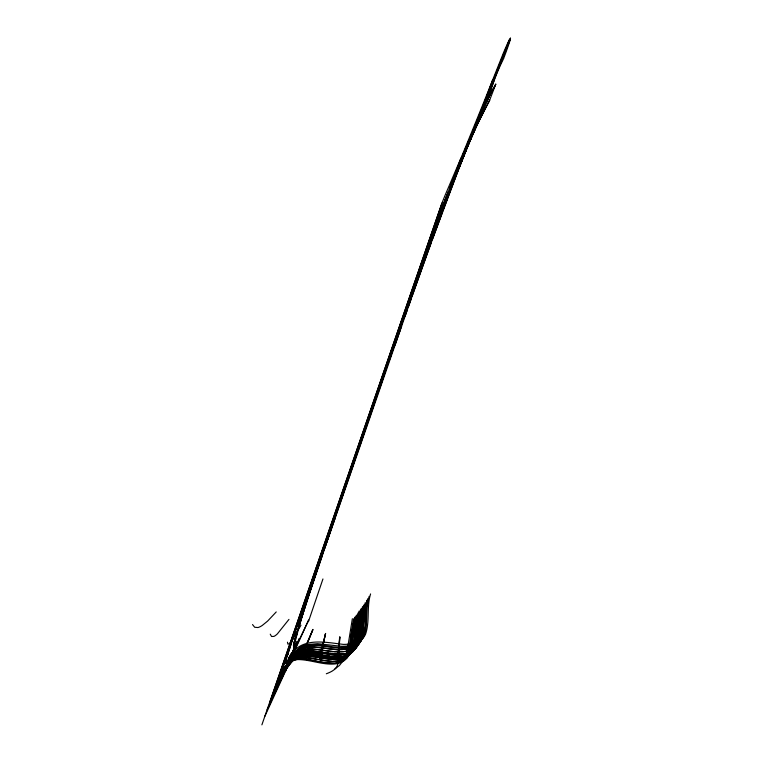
<?xml version="1.0" encoding="UTF-8"?>
<svg xmlns="http://www.w3.org/2000/svg" width="763" height="763" viewBox="0 0 763 763"><rect width="100%" height="100%" fill="white"/><g stroke="black" fill="none" stroke-linecap="round" stroke-linejoin="round"><path stroke-width="1.14" d="M363.503 626.003L362.415 637.143A35.871 25.217 20.5 0 1 361.576 639.747A25.351 17.816 21 0 1 359.945 642.58C356.836 648.207 350.579 651.049 344.371 651.535M297.646 632.25L294.899 639.671L295.92 637.42A107.993 5.026 -68.4 0 1 297.122 633.061L301.118 619.518A268.318 11.931 -68.7 0 1 308.777 595.588A486.126 19.237 -69 0 1 319.754 562.903L329.807 533.566M363.455 625.927L364.399 614.091L366.288 602.78M358.419 636.237L359.688 622.017L362.454 606.795M358.41 636.371L357.513 643.486L355.806 647.94A32.485 22.985 20.5 0 1 355.243 648.779L354.099 650.152A15.298 10.854 21.5 0 1 353.155 650.973L346.879 654.015L338.457 655.093M354.995 630.019C354.404 643.371 353.135 662.227 334.585 659.499M352.296 630.047C349.12 640.052 352.926 653.805 343.674 660.939C327.699 668.626 310.226 655.465 293.841 660.195A15.317 11.302 20 0 0 291.018 661.712L294.041 660.129A13.19 9.719 19.9 0 1 295.825 659.594L296.111 659.537A24.092 17.854 20.4 0 1 303.216 659.175L304.094 659.242A53.029 40.019 21.1 0 1 308.548 659.795L310.331 660.071M350.789 640.205L349.397 651.268A52.313 37.521 19.2 0 1 349.177 652.384L346.965 657.83L343.188 661.159M350.866 639.661L353.822 621.063M339.649 637.343L337.847 655.798A92.8 9.27 -74.3 0 0 338.305 659.814L339.535 661.349L341.576 660.329M353.326 632.126L351.238 649.189L349.263 654.654A57.32 40.887 18.9 0 1 348.596 655.846L347.947 656.829A14.707 10.529 21.3 0 1 344.065 659.661C331.857 664.172 319.087 658.65 306.697 657.763A36.614 27.287 20.8 0 0 303.121 657.582L301.375 657.639A18.827 13.877 20.3 0 0 299.678 657.811L295.262 659.089A19.8 14.602 20.3 0 0 290.007 663.181L288.815 665.222L294.146 659.604A14.497 10.663 20.1 0 1 298.858 657.906L308.338 657.944L320.622 659.881M355.11 629.275L357.771 614.377M356.426 615.073L352.258 639.938A174.469 117.521 30 0 0 351.924 643.381L351.6 646.881A42.442 30.329 19.8 0 1 349.158 655.121M452.745 180.24L460.928 158.16M353.651 629.942L353.813 628.855M352.353 629.485L354.738 617.2M353.975 627.768L356.149 616.256M337.99 662.036C338.143 668.712 331.752 671.736 326.326 673.777M370.589 593.929C366.421 607.176 370.065 621.673 365.41 634.625A28.317 19.762 20.9 0 1 359.154 640.872L355.358 642.599A32.561 22.69 20.8 0 1 351.114 643.724L346.679 644.287A37.196 25.847 20.6 0 1 343.216 644.373C323.283 642.074 299.983 636.466 288.357 658.555M503.637 58.436L505.211 54.345A36.223 2.136 -69.7 0 0 506.403 51.083A42.986 2.547 -69.7 0 0 507.548 47.878L508.892 44.016A9.07 0.525 -69.7 0 0 510.399 38.989L510.476 38.331A12.113 0.706 -69.7 0 0 510.457 38.179M283.521 673.29L283.912 672.546A14.888 0.687 -68.1 0 0 284.217 671.888L290.97 656.819L289.167 661.435A11.359 0.515 -68.1 0 1 288.986 661.817L288.567 662.599M369.178 596.332C364.952 609.542 368.51 624.029 363.789 636.933A26.791 18.751 21 0 1 357.437 643.056L348.166 645.88A38.579 26.858 20.5 0 1 341.271 646.28L317.57 643.676L306.097 644.668L301.318 646.614L297.322 649.447L287.498 661.054M367.976 599.985C362.415 615.646 372.849 644.687 348.3 646.986C335.701 648.951 323.369 644.039 310.789 644.706C299.83 644.973 292.954 654.492 287.031 662.437M278.19 684.411L278.342 683.886M367.776 598.726C361.424 614.463 372.516 643.667 348.872 647.491C336.349 650.105 323.941 645.002 311.418 645.527C300.012 645.212 292.754 655.045 286.764 663.285M365.162 602.808L362.215 621.082A161.708 107.097 29.1 0 0 361.948 624.63C362.53 634.32 361.452 647.94 348.968 648.722M366.726 600.51L363.837 619.003A165.609 109.176 29.2 0 0 363.608 622.608C363.074 629.733 364.218 638.316 358.772 643.924A23.138 16.271 21.1 0 1 355.796 646.213L351.066 648.178L343.865 649.523M364.743 604.964L362.444 619.213L360.765 639.165A37.645 26.533 20.3 0 1 359.268 643.285M352.363 618.717L347.089 651.23A46.142 33.095 19.4 0 1 346.803 652.603L345.105 656.79L341.719 659.947L341.032 661.74A13.925 1.383 -74.8 0 0 341.08 660.624L340.365 659.947L337.751 663.543A57.502 5.475 -75 0 0 337.742 660.787L339.85 636.79L338.505 658.631A29.089 2.814 -74.9 0 1 338.638 660.729L341.261 657.296L341.814 658.65A15.031 1.497 -74.8 0 1 341.719 659.947M360.842 609.027C353.86 625.078 365.162 659.213 336.893 656.628M360.479 610.791L357.58 627.987A279.048 178.981 33.2 0 0 356.893 635.369L355.234 647.758A21.631 15.355 21.1 0 1 354.185 650.009A18.207 12.933 21.3 0 1 350.198 653.738L342.473 656.161L331.171 656.399M363.207 607.1C356.865 620.185 365.849 640.891 353.193 650.639A26.438 18.665 20.9 0 1 351.228 651.716A26.171 18.484 20.9 0 1 348.062 652.918L345.143 653.595A33.534 23.605 20.7 0 1 339.974 654.12L330.093 653.49M363.627 605.097L360.613 623.123A194.536 127.774 30.3 0 0 360.327 626.623L359.068 642.036A40.239 28.469 20.2 0 1 358.181 644.84L358.047 645.164A23.758 16.796 21.1 0 1 351.409 651.602L346.593 653.3L339.964 654.101M362.043 608.693L356.855 645.841A19.58 13.868 21.2 0 1 356.464 646.776L354.061 650.066L350.77 652.47M359.573 612.069C353.631 625.307 360.641 644.058 349.177 654.559C335.539 661.616 320.126 654.54 305.801 654.168M293.908 643.657L293.536 648.636A139.019 6.533 -68.4 0 0 295.31 646.318L296.359 644.153A14.926 0.677 -68.1 0 0 296.483 643.571L296.445 643.114M353.631 619.031L348.433 651.659L345.897 658.355M358.085 612.908L355.329 627.672L353.135 646.051A56.853 40.582 19 0 1 352.43 649.494L352.077 650.601M358.648 612.813L353.412 648.788A24.883 17.711 20.8 0 1 351.018 653.176C344.914 661.655 332.439 659.594 323.56 658.364M359.011 611.153L356.579 624.439L353.689 647.844M354.042 620.138L354.509 618.106M293.993 643.314L294.642 640.653M294.442 641.416A132.276 6.114 -68.4 0 0 293.44 645.918A158.57 7.296 -68.5 0 1 294.671 640.529L295.395 637.773M304.294 648.941L303.197 653.166A56.367 0.858 -69.5 0 1 304.199 650.801L312.935 629.408L303.788 650.372C305.324 646.461 303.397 652.06 304.542 649.761A91.198 1.459 -69.6 0 0 306.02 646.499L307.479 643.018M484.753 101.679L492.497 80.249M294.823 639.957L295.138 638.745M325.4 633.986L321.194 651.526A91.76 3.977 -72 0 0 320.698 655.169L321.042 656.38L322.234 655.045M295.462 637.525L314.594 576.885M296.445 633.958L294.88 639.709M296.788 634.263L297.913 628.893M489.875 91.322L493.718 81.193L493.423 81.736M297.112 633.118L301.213 619.422A308.958 13.476 -68.8 0 1 308.805 595.607L322.577 554.691M272.792 695.742L272.944 695.246M298.438 627.138L300.708 619.68A321.566 14.03 -68.8 0 1 308.414 595.474L309.988 590.715M276.34 685.365L280.86 674.807L289.52 648.045L287.918 651.564L409.597 299.191A255.653 13.209 -69.3 0 1 418.582 273.459A192.829 10.453 -69.2 0 1 428.444 245.963L427.518 247.241L428.825 243.635M291.609 642.637L290.789 645.155A307.174 13.181 -68.7 0 0 287.718 654.692M285.476 671.497L285.801 670.591L264.837 716.314M292 641.425L296.712 627.329M296.988 626.509L297.942 623.667M308.433 621.654L322.949 578.964M299.945 617.792L297.627 624.296L298.018 623.447M326.726 541.024L324.141 548.645M327.136 539.851L331.161 528.101M304.008 605.917L295.119 632.06A287.737 12.456 -68.6 0 0 292.458 640.062L287.546 654.616L288.156 653.3A93.792 4.397 -68.3 0 0 287.022 656.962L285.715 660.52L286.478 658.86A63.777 3.014 -68.2 0 0 285.496 663.295A39.724 1.879 -68.2 0 0 286.793 662.017A87.011 4.187 -68.3 0 0 288.805 658.402A177.369 8.851 -68.4 0 0 291.752 652.68L289.883 658.059M261.89 724.85L441.415 204.608A11.14 0.715 -69.3 0 1 442.015 203.015L442.092 202.815A10.644 0.687 -69.3 0 1 442.683 201.279L444.619 196.444A15.002 0.963 -69.3 0 1 445.02 195.471L461.052 157.865A248.967 17.807 -70 0 0 466.822 143.921L476.789 119.505A419.354 31.75 -70.5 0 0 486.889 94.45L503.408 52.971A41.002 2.375 -69.6 0 1 504.839 49.585L507.614 43.3A19.838 1.154 -69.7 0 1 507.958 42.547L508.148 42.156A34.802 2.012 -69.7 0 1 509.045 40.353L509.684 39.171A25.58 1.478 -69.7 0 1 510.075 38.522L510.256 38.264A12.113 0.706 -69.7 0 1 510.39 38.15M270.655 699.919L442.044 202.92M306.106 599.804L310.417 587.31M273.049 694.874L288.395 650.515M374.175 402.883L314.833 574.501M403.837 317.036L372.811 406.545M324.714 548.349L334.9 518.802M430.151 244.227L410.313 299.745M374.318 403.255L404.037 317.608M400.241 328.471L397.37 336.741M395.015 345.134L401.662 326.087M329.959 533.118L399.869 331.237M457.008 172.314L454.109 179.896M293.402 649.628L290.903 656.008M411.391 295.348L396.045 339.335L396.359 338.724M399.965 330.875L407.184 310.245M293.278 650.849L292.82 652.174L295.281 645.116M297.017 641.483L294.299 649.227M297.293 641.521L295.319 647.186L289.902 658.011M417.475 277.97L404.447 315.024L404.752 314.432M410.799 297.026L413.584 289.082M408.167 307.441L411.162 298.924M405.067 316.254L415.568 286.354A361.796 16.91 -69.3 0 1 431.085 243.016L458.782 168.928M294.795 647.825L293.259 650.934M295.91 645.469L299.373 638.45L297.99 642.427M420.537 269.282L421.147 267.546M418.067 276.292L422.397 264.046M417.428 278.114L418.258 275.758M405.658 312.964L408.205 305.734M413.336 291.17L401.729 324.189M412.163 296.063L431.314 242.443M422.273 264.389L423.017 262.281M422.74 263.073L424.285 258.733A141.021 7.926 -69.2 0 1 429.626 243.922L430.666 241.079M418.82 275.739L423.589 262.405M274.566 691.822L272.83 695.827M284.904 670.295L284.694 670.868L284.971 670.124M284.99 670.057L285.171 669.542M285.333 669.103L285.734 667.987M285.896 667.539L284.694 670.868L285.248 669.342M481.806 111.493L486.374 102.07L494.643 79.323A16.443 0.954 -69.6 0 1 498.201 70.272M279.897 680.606L278.266 684.392M285 670.019L285.324 669.141M285.352 669.037L285.867 667.606M289.816 660.062L290.312 658.669M294.613 649.866L295.796 646.604L295.605 647.138M429.893 240.669L432.43 233.688M428.701 243.969L430.074 240.183A197.131 10.72 -69.3 0 1 431.858 235.252M424.657 259.42L433.622 234.708M289.911 659.776L290.226 658.898M290.264 658.803L290.474 658.231M290.493 658.164L290.779 657.391M294.966 648.903L293.65 651.917M295.262 648.073L294.985 648.836M432.487 239.229L442.626 211.609M278.819 680.291L285.343 666.252L280.86 674.807M432.316 234.022L436.016 223.921A105.227 6.152 -69.3 0 1 444.724 200.831L446.04 197.436M429.693 243.759L427.623 249.444A131.799 7.458 -69.2 0 0 425.735 254.689L425.334 255.805A163.911 9.042 -69.2 0 0 424.075 259.306M434.776 227.298L435.396 225.61M427.518 247.241A121.842 7.029 -69.2 0 1 437.657 219.486L452.688 180.421M431.324 239.296L432.249 236.778M430.475 241.613L431.62 238.485M438.925 220.24L435.368 229.911M433.899 232.305L435.74 227.336M432.879 235.071L434.452 230.808M435.635 227.622L438.382 220.269M440.728 215.376L442.55 210.483A192.114 10.291 -69.3 0 1 451.925 185.6L453.928 180.354M438.105 220.993L438.811 219.095M436.732 224.665L442.96 208.08A130.654 7.401 -69.2 0 1 446.555 198.618L446.317 199.048L449.588 190.788A115.385 6.619 -69.2 0 1 453.336 181.289L452.974 181.947L460.652 163.215M443.313 209.596L447.566 198.218A154.67 8.488 -69.3 0 1 458.534 169.548L466.775 148.527A24.282 1.459 -69.4 0 1 469.96 140.678M493.47 81.927L489.941 91.322M439.173 218.132L443.026 207.908A107.745 6.218 -69.3 0 1 449.769 190.397L454.634 178.065M351.972 650.734C345.172 663.114 326.898 656.743 315.958 655.856M441.863 210.979L442.273 209.892A110.311 6.352 -69.3 0 1 443.561 206.496L450.17 189.367A148.136 8.288 -69.2 0 1 451.601 185.733A169.777 9.347 -69.2 0 1 453.956 179.753L455.616 175.576M440.68 214.136L441.062 213.096M474.987 129.262A72.943 4.263 -69.3 0 1 476.513 125.933L479.469 119.753A179.191 10.1 -69.1 0 1 483.475 111.76A390.036 20.601 -68.6 0 1 489.646 100.22L495.769 84.159L494.5 86.515M445.888 197.817L446.365 196.587M447.557 193.525L447.881 192.686M448.339 191.503L446.565 196.072M446.231 196.94L447.023 194.889M451.305 183.921L452.077 181.937M449.331 188.976L451.753 182.777M457.333 171.608L458.134 169.567M452.125 181.813L452.783 180.144M458.868 168.69L460.766 163.873A146.372 8.097 -69.3 0 1 462.063 160.592L462.864 158.551A105.571 6.009 -69.3 0 1 464.009 155.69A90.873 5.227 -69.3 0 1 465.392 152.219A77.301 4.492 -69.4 0 1 466.346 149.863L466.651 149.109A57.502 3.386 -69.4 0 1 467.795 146.305A51.541 3.042 -69.4 0 1 468.844 143.759L470.752 139.248A52.084 3.071 -69.4 0 1 471.42 137.683A67.106 3.929 -69.4 0 1 472.078 136.167L473.174 133.678A93.801 5.427 -69.3 0 1 473.852 132.18L474.767 130.139M453.422 178.513L454.119 176.758A106.887 6.228 -69.3 0 1 455.196 174.04A97.263 5.703 -69.3 0 1 457.504 168.242L460.108 161.832A125.285 7.21 -69.3 0 1 461.529 158.351M459.793 165.323L430.809 242.434M458.506 168.623L459.192 166.878A82.003 4.778 -69.3 0 1 461.291 161.603L462.016 159.791A99.581 5.732 -69.3 0 1 464.152 154.517A37.292 2.241 -69.4 0 1 464.562 153.497A44.54 2.661 -69.4 0 1 465.096 152.19L465.697 150.74M509.541 39.418L472.144 132.972M312.735 629.961L308.347 640.901M455.692 175.385L456.617 173.067M454.815 177.607L456.112 174.326A165.514 9.137 -69.2 0 1 457.552 170.712L460.27 163.959A82.442 4.826 -69.3 0 1 465.401 151.503L469.026 143.005A41.145 2.461 -69.4 0 1 469.35 142.261L470.294 140.182A40.401 2.413 -69.4 0 1 470.647 139.429L470.876 138.933M460.347 163.931L463.036 157.254A52.304 3.109 -69.4 0 1 463.456 156.205L463.742 155.518A50.139 2.985 -69.4 0 1 464.152 154.498L465.068 152.266A48.622 2.899 -69.4 0 1 465.497 151.236L466.346 149.205A35.375 2.127 -69.4 0 1 468.635 143.864L469.722 141.413A112.905 6.505 -69.2 0 1 472.516 135.118L475.721 128.022A96.93 5.599 -69.3 0 1 476.989 125.285L477.256 124.722M460.9 162.538L461.453 161.165A53.391 3.176 -69.4 0 1 466.222 149.558M479.402 116.634L510.409 38.97M285.715 670.715L291.828 656.838L267.164 709.552M459.202 164.045L459.65 162.948M460.079 161.899L462.025 157.149A147.917 8.393 -69.2 0 1 464.123 152.075M461.968 157.292L466.279 146.887M464.448 151.293L465.668 148.346M465.821 147.984L470.046 137.922M466.412 146.563L470.342 137.216M470.637 136.52L472.659 131.789A98.208 5.723 -69.3 0 1 476.56 122.9L476.827 122.309A146.868 8.374 -69.2 0 1 484.486 105.895L487.223 100.354M471.668 134.107L470.266 137.416M469.894 140.85L471.019 138.227A116.586 6.686 -69.3 0 1 473.937 131.589L478.067 122.996A115.528 6.629 -69.2 0 1 478.916 121.203L479.507 119.982A160.859 9.089 -69.1 0 1 480.747 117.445L484.972 109.052M498.163 70.425L499.364 67.649A43.996 2.527 -69.6 0 1 500.786 64.521A37.244 2.136 -69.6 0 1 501.415 63.186L502.912 60.067A11.731 0.677 -69.7 0 0 503.637 58.446M479.546 116.329L481.749 111.608M303.912 606.184L303.54 606.995L305.381 601.921M300.908 614.959L300.527 615.789L317.866 565.736M309.902 590.963L382.625 379.459L382.406 379.898M314.394 575.531L314.728 574.816M312.849 580.004L313.183 579.289M315.348 574.663L322.596 553.204M311.247 584.649L311.581 583.924M309.721 589.065L310.055 588.34M291.361 658.011L308.672 620.014L269.854 701.741M477.524 124.15L489.646 100.22M319.516 560.977L319.182 561.692L352.573 465.373M315.462 569.971L317.837 564.916M315.968 570.972L316.302 570.266M333.784 520.48L335.749 515.035L335.453 515.674M338.877 505.764L339.173 505.154L337.189 510.628M342.482 495.349L342.768 494.748L340.775 500.27M348.147 478.954L350.227 473.203L349.893 473.899M346.173 484.667L346.516 483.952L344.447 489.665M351.733 468.587L353.822 462.807L353.507 463.465M484.562 105.723L467.986 142.633A135.804 7.744 -69.2 0 0 456.312 171.265M354.404 460.099L354.08 460.766L356.197 454.91M355.32 458.21L357.456 452.325L357.113 453.022M485.049 104.722L484.724 105.38M358.085 449.445L357.761 450.113L359.898 444.19M359.001 447.576L361.195 441.539L360.813 442.321M485.211 104.388L485.688 103.425M362.32 436.913L363.751 433.06L363.426 433.718M363.55 434.395L363.913 433.661L361.786 439.507M365.277 428.358L367.547 422.063L367.232 422.721M366.507 425.859L366.841 425.172L364.657 431.219M284.322 669.056L290.217 657.086M369.101 417.285L371.238 411.4L370.913 412.049M370.332 414.814L370.541 414.376L368.453 420.232M297.236 632.832L297.618 632.165M486.002 102.795L489.121 96.634M374.032 404.094L372.134 409.588M368.472 416.236L370.808 411.515M377.275 393.927L375.024 400.146L375.348 399.507M379.545 387.356L379.23 387.995L381.5 381.7M383.15 376.922L382.835 377.551L385.124 371.2M384.066 375.1L386.059 369.349M487.366 100.058L488.558 97.731M389.912 357.361L387.585 363.798L387.9 363.169M390.885 355.444L391.152 354.919L388.853 361.29M391.886 351.657L391.572 352.277L393.918 345.763M392.869 349.721L395.158 343.34L394.919 343.808M488.701 97.445L489.14 96.596M400.356 326.86L400.661 326.259M486.374 102.07L490.895 93.363A298.705 16.118 -68.9 0 1 495.769 84.159M485.363 108.298L486.174 106.763M489.436 96.024L494.72 86.105M489.836 95.27L491.362 92.361M342.005 662.208L339.468 665.45L334.967 668.846M359.268 643.285L358.372 644.792A21.631 15.26 21.2 0 1 356.512 646.89C343.369 656.304 326.421 649.695 311.771 648.96M486.584 105.981L486.994 105.18M413.641 288.891L413.336 289.473L437.065 223.788M415.206 285.906L417.552 279.287M487.423 104.378L489.646 100.201M491.515 92.075L492.125 90.921M493.07 89.166L493.394 88.565M493.556 88.27L494.043 87.354M492.755 89.757L492.288 90.635M300.965 625.24L291.828 640.806A91.15 6.695 -67.1 0 1 289.406 643.686L287.937 644.172L287.451 642.179M283.941 672.909L290.951 661.321L296.225 656.371M288.147 665.641L284.322 671.783L289.358 663.61A59.409 43.901 22.8 0 1 291.676 660.348M349.053 655.074L346.297 658.374A14.344 10.262 21.3 0 1 344.971 659.251L342.053 660.434A24.139 17.215 20.9 0 1 338.724 661.111L337.78 661.225M288.91 664.401L284.322 671.783C291.619 654.559 303.779 649.542 321.938 655.102M289.101 664.754L291.886 660.739L295.195 657.944A14.516 10.663 20.1 0 1 298.19 656.705L305.038 656.008M289.053 664.153L293.25 658.44L297.503 655.083M291.132 660.634L284.818 669.924L286.583 667.739M307.861 650.791C297.618 649.714 291.409 659.06 287.107 666.986M291.533 660.014L296.683 654.292L302.377 652.003A24.416 17.94 20.6 0 1 307.851 651.564L325.467 653.891M288.967 619.384L277.351 633.91A91.608 12.141 -64.6 0 1 273.955 636.39L271.571 636.504L270.236 634.158M276.235 611.936L267.594 621.111L262.253 625.45A92.533 17.415 -62.3 0 1 257.942 627.539L254.689 627.272L252.524 624.563M291.962 660.09L297.427 656.199L304.742 654.845M435.807 221.012L437.657 219.486M296.321 643.133L295.119 644.506A43.443 2.003 -68.2 0 1 294.88 644.439L295.453 640.758A166.277 7.601 -68.5 0 1 296.96 634.768M300.984 649.141L296.731 652.136A46.161 33.896 22 0 0 295.729 653.099L286.354 664.745L295.748 653.109L302.529 648.416A20.057 14.621 20.5 0 1 305.429 647.549C318.095 645.212 330.579 650.782 343.283 649.571M342.806 661.368L335.472 663.228M350.808 652.394L350.284 652.651A33.105 23.348 20.6 0 1 348.405 653.433L339.201 655.074L326.621 654.063M299.687 652.193L294.156 656.352L285.2 668.531L293.65 657.096L298.514 653.262A16.471 12.055 20.2 0 1 299.888 652.68L301.862 652.117A22.375 16.424 20.5 0 1 306.325 651.573L314.861 652.212M300.164 652.003L304.389 651.02L310.093 650.839A54.946 41.068 21.5 0 1 314.032 651.097L322.148 652.241M304.342 649.447C295.176 651.001 291.247 660.329 285.744 666.643L294.194 655.579L300.26 650.791A18.798 13.734 20.4 0 1 302.205 650.009L305.534 649.237A28.365 20.82 20.8 0 1 308.595 648.951A26.648 19.542 20.7 0 1 310.455 648.922L323.531 650.372M348.433 648.836L337.332 649.685L312.134 646.929M292.067 660.014C306.221 657.763 319.802 664.888 333.936 664.039A20.706 14.84 20.9 0 0 346.059 658.45M340.06 657.954L332.115 658.03L320.193 656.542M343.808 651.602L334.06 651.631M301.681 656.094L315.558 657.019M335.11 663.257L320.718 662.007M336.826 661.311L332.916 661.387M305.276 654.835L310.007 655.055M338.81 654.129L320.031 651.888M337.494 655.074L335.768 655.026M335.625 656.638L323.102 655.303M305.61 655.961L309.063 656.17A73.41 55.852 21.9 0 1 313.192 656.666L314.375 656.838M333.498 659.47L324.676 658.536M335.195 654.997L315.1 652.222M331.924 661.349L320.832 659.938M311.409 653.443L307.069 653.147A21.164 15.556 20.4 0 0 297.436 655.007M332.582 651.507L325.286 650.61M310.732 655.15L318.409 656.228M330.026 656.285L325.419 655.675M312.115 653.519L313.25 653.672M313.812 653.748L323.436 655.36M315.787 655.818L304.79 654.845L297.122 656.314A17.225 12.656 20.2 0 0 294.976 657.448L290.884 661.445L286.583 668.779L293.593 659.089A18.293 13.457 20.3 0 1 301.7 656.142M328.739 653.309L326.545 652.966M315.31 656.962L316.74 657.21M318.047 656.19L319.115 656.361M324.342 658.498L318.514 657.515M324.351 652.603L325.448 652.785M316.33 657.124L323.35 658.335M310.77 660.157L319.716 661.836M304.323 649.418A27.811 20.41 20.8 0 1 311.771 648.979M300.889 649.036A25.446 18.608 20.7 0 1 312.153 647.024M307.842 650.705A58.398 43.749 21.6 0 1 318.848 651.764M351.171 653.29A21.726 15.451 21.1 0 1 340.002 657.782M353.612 647.825A26.495 18.856 20.8 0 1 351.066 653.204M296.158 656.304A20.296 14.917 20.4 0 1 305.82 654.234M432.993 232.143A147.803 8.355 -69.3 0 1 434.624 227.717M435.654 224.923A126.954 7.296 -69.3 0 1 437.123 220.936A119.104 6.886 -69.3 0 1 438.057 218.418L438.963 216.005A105.504 6.171 -69.3 0 1 440.68 211.446A98.217 5.78 -69.3 0 1 443.408 204.255A102.576 6.009 -69.3 0 1 444.858 200.497A119.2 6.896 -69.2 0 1 445.554 198.704M465.754 150.607A46.715 2.785 -69.4 0 1 466.269 149.367L466.403 149.071A32.475 1.955 -69.4 0 1 466.784 148.165L467.28 146.982A45.904 2.737 -69.4 0 1 467.776 145.828L467.9 145.552A39.733 2.375 -69.4 0 1 468.263 144.712A35.356 2.117 -69.4 0 1 468.635 143.883M452.945 179.725A104.064 6.075 -69.3 0 1 458.801 165.027M459.183 167.908A90.53 5.217 -69.3 0 1 466.555 149.367L470.037 141.021A67.735 3.958 -69.4 0 1 475.607 128.279M438.839 219.038A167.269 9.204 -69.2 0 1 440.356 214.985M321.996 654.845L321.929 655.417A13.81 0.591 -72.3 0 1 321.709 656.466L322.368 654.673A14.878 0.639 -72.3 0 0 322.654 653.433L322.759 652.231L320.698 655.961A28.756 1.211 -72.3 0 0 321.013 654.034L325.601 633.443L320.25 656.18A56.777 2.356 -72.3 0 1 319.754 658.736L321.996 654.845"/></g></svg>
